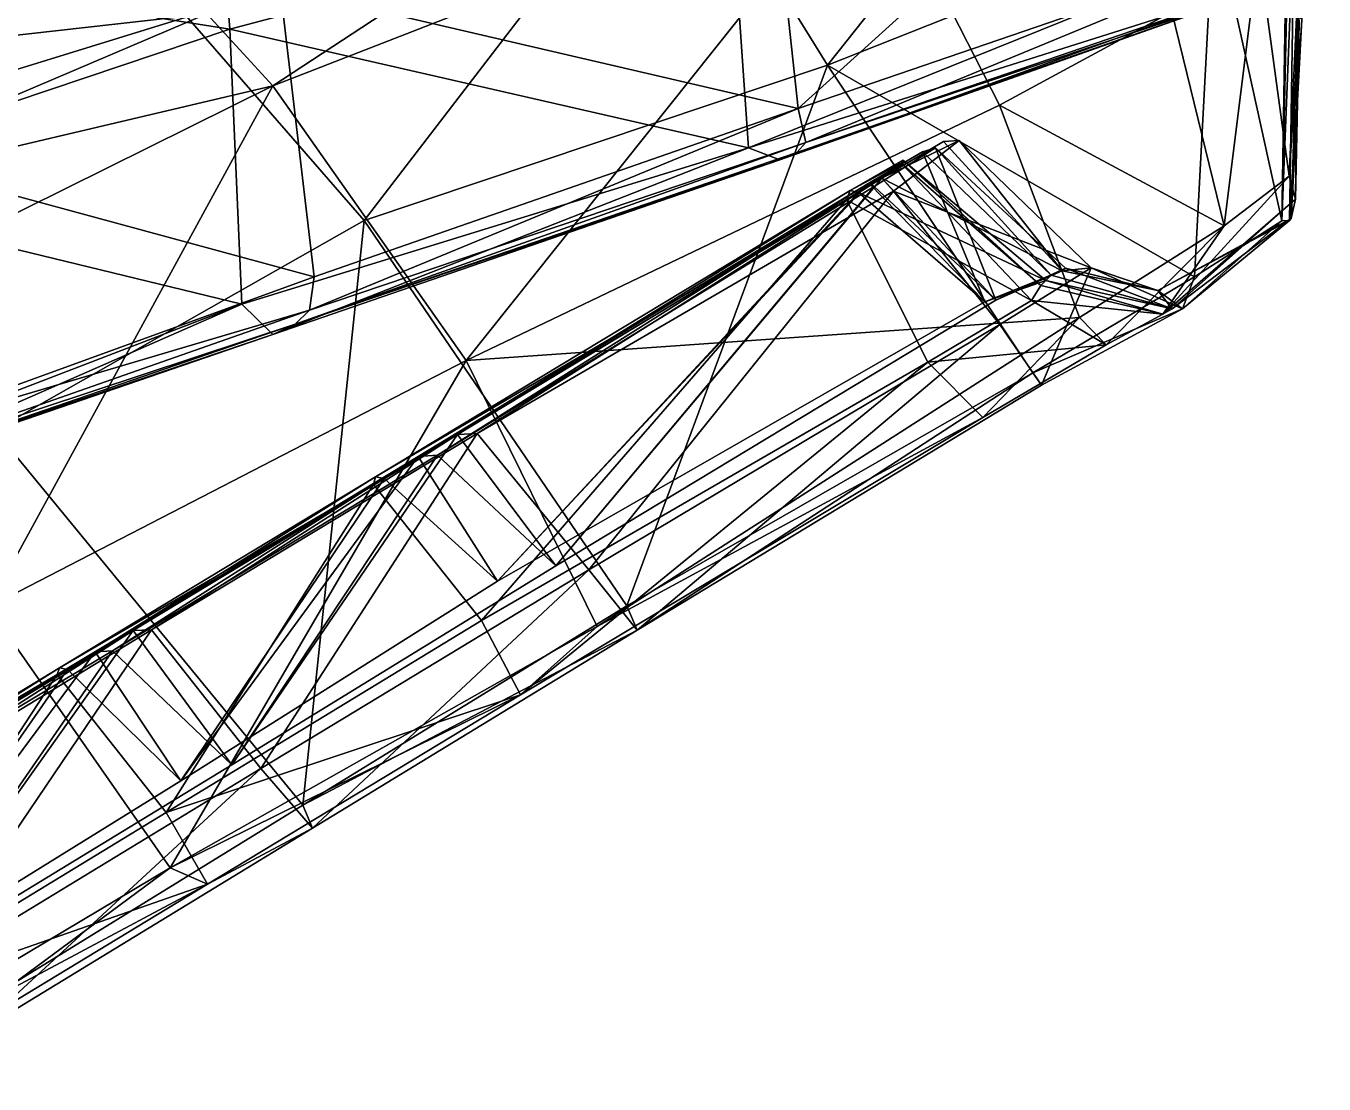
# Model space of a CAD drawing. Extents: x -4.77 to 4.77, y -2.48 to 3.3.
# Drawn here: x 3.381 to 3.976, y 1.062 to 1.547 of the extents above; entities that cross this region are included whole.
import ezdxf

# ---------------------------------------------------------------- set-up
doc = ezdxf.new("R2010")
doc.units = 0

msp = doc.modelspace()

# ---------------------------------------------------------------- linework, layer by layer
for points in [[(3.74819, 1.52883, -0.89532), (3.67774, 1.64255, -1.00431), (3.91775, 1.74282, -0.96192)], [(3.74819, 1.52883, 0.89532), (3.91775, 1.74282, 0.96192), (3.67774, 1.64255, 1.00431)], [(3.74819, 1.52883, -0.89532), (3.91775, 1.74282, -0.96192), (3.92518, 1.59913, -0.86159)], [(3.74819, 1.52883, 0.89532), (3.92518, 1.59913, 0.86159), (3.91775, 1.74282, 0.96192)], [(3.73462, 1.50905, 0.06606), (3.94617, 1.70058, 0.069), (3.72122, 1.63361, 0.12949)], [(3.73462, 1.50905, -0.06606), (3.72122, 1.63361, -0.12949), (3.94617, 1.70058, -0.069)], [(3.73462, 1.50905, 0.06606), (3.97562, 1.59166, 0.00248), (3.94617, 1.70058, 0.069)], [(3.73462, 1.50905, -0.06606), (3.94617, 1.70058, -0.069), (3.97562, 1.59166, -0.00248)], [(3.95628, 1.45756, -0.7391), (3.96119, 1.67337, -0.70129), (3.9621, 1.6043, -0.56686)], [(3.95628, 1.45756, -0.7391), (3.95873, 1.61005, -0.83379), (3.96119, 1.67337, -0.70129)], [(3.95628, 1.45756, 0.7391), (3.9621, 1.6043, 0.56686), (3.96119, 1.67337, 0.70129)], [(3.95628, 1.45756, 0.7391), (3.96119, 1.67337, 0.70129), (3.95873, 1.61005, 0.83379)], [(3.36653, 1.36167, -0.95752), (3.36506, 1.654, -1.14575), (3.53583, 1.45777, -0.94473)], [(3.67774, 1.64255, -1.00431), (3.53583, 1.45777, -0.94473), (3.36506, 1.654, -1.14575)], [(3.36653, 1.36167, 0.95752), (3.53583, 1.45777, 0.94473), (3.36506, 1.654, 1.14575)], [(3.67774, 1.64255, 1.00431), (3.36506, 1.654, 1.14575), (3.53583, 1.45777, 0.94473)], [(3.49395, 1.51949, -0.14369), (3.68063, 1.64201, -0.12082), (3.46374, 1.55241, -0.10711)], [(3.49395, 1.51949, 0.14369), (3.46374, 1.55241, 0.10711), (3.68063, 1.64201, 0.12082)], [(3.49395, 1.51949, -0.14369), (3.76799, 1.62614, -0.14889), (3.68063, 1.64201, -0.12082)], [(3.49395, 1.51949, 0.14369), (3.68063, 1.64201, 0.12082), (3.76799, 1.62614, 0.14889)], [(3.67774, 1.64255, -1.00431), (3.74819, 1.52883, -0.89532), (3.53583, 1.45777, -0.94473)], [(3.67774, 1.64255, 1.00431), (3.53583, 1.45777, 0.94473), (3.74819, 1.52883, 0.89532)], [(3.47427, 1.54536, -0.0168), (3.24363, 1.58183, 0.00554), (3.46648, 1.64142, -0.03318)], [(3.47427, 1.54536, 0.0168), (3.46648, 1.64142, 0.03318), (3.24363, 1.58183, -0.00554)], [(3.49738, 1.56437, 0.18184), (3.2538, 1.63803, 0.29877), (3.27652, 1.49605, 0.23012)], [(3.49738, 1.56437, -0.18184), (3.27652, 1.49605, -0.23012), (3.2538, 1.63803, -0.29877)], [(3.46648, 1.64142, -0.03318), (3.70394, 1.60617, -0.06338), (3.47427, 1.54536, -0.0168)], [(3.46648, 1.64142, 0.03318), (3.47427, 1.54536, 0.0168), (3.70394, 1.60617, 0.06338)], [(3.49738, 1.56437, 0.18184), (3.73462, 1.50905, 0.06606), (3.72122, 1.63361, 0.12949)], [(3.49738, 1.56437, -0.18184), (3.72122, 1.63361, -0.12949), (3.73462, 1.50905, -0.06606)], [(3.76799, 1.62614, -0.14889), (3.49395, 1.51949, -0.14369), (3.58264, 1.39349, -0.149)], [(3.76799, 1.62614, 0.14889), (3.58264, 1.39349, 0.149), (3.49395, 1.51949, 0.14369)], [(3.76799, 1.62614, -0.14889), (3.58264, 1.39349, -0.149), (3.82697, 1.51049, -0.15094)], [(3.76799, 1.62614, 0.14889), (3.82697, 1.51049, 0.15094), (3.58264, 1.39349, 0.149)], [(3.90593, 1.55339, -0.18538), (3.76799, 1.62614, -0.14889), (3.82697, 1.51049, -0.15094)], [(3.90593, 1.55339, 0.18538), (3.82697, 1.51049, 0.15094), (3.76799, 1.62614, 0.14889)], [(3.47427, 1.54536, -0.0168), (3.70394, 1.60617, -0.06338), (3.71199, 1.49102, -0.05776)], [(3.47427, 1.54536, 0.0168), (3.71199, 1.49102, 0.05776), (3.70394, 1.60617, 0.06338)], [(3.70394, 1.60617, -0.06338), (3.94884, 1.58671, -0.12403), (3.71199, 1.49102, -0.05776)], [(3.70394, 1.60617, 0.06338), (3.71199, 1.49102, 0.05776), (3.94884, 1.58671, 0.12403)], [(3.95628, 1.45756, -0.7391), (3.92518, 1.59913, -0.86159), (3.95873, 1.61005, -0.83379)], [(3.95628, 1.45756, 0.7391), (3.95873, 1.61005, 0.83379), (3.92518, 1.59913, 0.86159)], [(3.9621, 1.6043, -0.56686), (3.95972, 1.45766, -0.66385), (3.95628, 1.45756, -0.7391)], [(3.9621, 1.6043, 0.56686), (3.95628, 1.45756, 0.7391), (3.95972, 1.45766, 0.66385)], [(3.9621, 1.6043, -0.56686), (3.96552, 1.54989, -0.43881), (3.95972, 1.45766, -0.66385)], [(3.9621, 1.6043, 0.56686), (3.95972, 1.45766, 0.66385), (3.96552, 1.54989, 0.43881)], [(3.24363, 1.58183, 0.00554), (3.24482, 1.5278, -0.04155), (3.45964, 1.59556, -0.0703)], [(3.24363, 1.58183, -0.00554), (3.45964, 1.59556, 0.0703), (3.24482, 1.5278, 0.04155)], [(3.46374, 1.55241, -0.10711), (3.45964, 1.59556, -0.0703), (3.24482, 1.5278, -0.04155)], [(3.46374, 1.55241, 0.10711), (3.24482, 1.5278, 0.04155), (3.45964, 1.59556, 0.0703)], [(3.91625, 1.43195, -0.75143), (3.74819, 1.52883, -0.89532), (3.92518, 1.59913, -0.86159)], [(3.91625, 1.43195, 0.75143), (3.92518, 1.59913, 0.86159), (3.74819, 1.52883, 0.89532)], [(3.95628, 1.45756, -0.7391), (3.91625, 1.43195, -0.75143), (3.92518, 1.59913, -0.86159)], [(3.95628, 1.45756, 0.7391), (3.92518, 1.59913, 0.86159), (3.91625, 1.43195, 0.75143)], [(3.97562, 1.59166, 0.00248), (3.73462, 1.50905, 0.06606), (3.73817, 1.4935, 0.03884)], [(3.97562, 1.59166, -0.00248), (3.73817, 1.4935, -0.03884), (3.73462, 1.50905, -0.06606)], [(3.97562, 1.59166, 0.00248), (3.73817, 1.4935, 0.03884), (3.96902, 1.57262, -0.03649)], [(3.97562, 1.59166, -0.00248), (3.96902, 1.57262, 0.03649), (3.73817, 1.4935, -0.03884)], [(3.71199, 1.49102, -0.05776), (3.94884, 1.58671, -0.12403), (3.95019, 1.5664, -0.09958)], [(3.71199, 1.49102, 0.05776), (3.95019, 1.5664, 0.09958), (3.94884, 1.58671, 0.12403)], [(3.47427, 1.54536, -0.0168), (3.25899, 1.47293, 0.02018), (3.24363, 1.58183, 0.00554)], [(3.47427, 1.54536, 0.0168), (3.24363, 1.58183, -0.00554), (3.25899, 1.47293, -0.02018)], [(3.94555, 1.5814, -0.23857), (3.90593, 1.55339, -0.18538), (3.9298, 1.45528, -0.21129)], [(3.94555, 1.5814, 0.23857), (3.9298, 1.45528, 0.21129), (3.90593, 1.55339, 0.18538)], [(3.94555, 1.5814, -0.23857), (3.9298, 1.45528, -0.21129), (3.95967, 1.47802, -0.29439)], [(3.94555, 1.5814, 0.23857), (3.95967, 1.47802, 0.29439), (3.9298, 1.45528, 0.21129)], [(3.96351, 1.56086, -0.30523), (3.94555, 1.5814, -0.23857), (3.95967, 1.47802, -0.29439)], [(3.96351, 1.56086, 0.30523), (3.95967, 1.47802, 0.29439), (3.94555, 1.5814, 0.23857)], [(3.95364, 1.56594, -0.0678), (3.96902, 1.57262, -0.03649), (3.73817, 1.4935, 0.03884)], [(3.95364, 1.56594, 0.0678), (3.73817, 1.4935, -0.03884), (3.96902, 1.57262, 0.03649)], [(3.27652, 1.49605, 0.23012), (3.5129, 1.43182, 0.11554), (3.49738, 1.56437, 0.18184)], [(3.27652, 1.49605, -0.23012), (3.49738, 1.56437, -0.18184), (3.5129, 1.43182, -0.11554)], [(3.49738, 1.56437, 0.18184), (3.5129, 1.43182, 0.11554), (3.73462, 1.50905, 0.06606)], [(3.49738, 1.56437, -0.18184), (3.73462, 1.50905, -0.06606), (3.5129, 1.43182, -0.11554)], [(3.71199, 1.49102, -0.05776), (3.95019, 1.5664, -0.09958), (3.72627, 1.48546, -0.02988)], [(3.71199, 1.49102, 0.05776), (3.72627, 1.48546, 0.02988), (3.95019, 1.5664, 0.09958)], [(3.95364, 1.56594, -0.0678), (3.72627, 1.48546, -0.02988), (3.95019, 1.5664, -0.09958)], [(3.95364, 1.56594, 0.0678), (3.95019, 1.5664, 0.09958), (3.72627, 1.48546, 0.02988)], [(3.95364, 1.56594, -0.0678), (3.73406, 1.48893, 0.00815), (3.72627, 1.48546, -0.02988)], [(3.95364, 1.56594, 0.0678), (3.72627, 1.48546, 0.02988), (3.73406, 1.48893, -0.00815)], [(3.95364, 1.56594, -0.0678), (3.73817, 1.4935, 0.03884), (3.73406, 1.48893, 0.00815)], [(3.95364, 1.56594, 0.0678), (3.73406, 1.48893, -0.00815), (3.73817, 1.4935, -0.03884)], [(3.96426, 1.54838, -0.33714), (3.96351, 1.56086, -0.30523), (3.95967, 1.47802, -0.29439)], [(3.96426, 1.54838, 0.33714), (3.95967, 1.47802, 0.29439), (3.96351, 1.56086, 0.30523)], [(3.46374, 1.55241, -0.10711), (3.24482, 1.5278, -0.04155), (3.25289, 1.46258, -0.09495)], [(3.46374, 1.55241, 0.10711), (3.25289, 1.46258, 0.09495), (3.24482, 1.5278, 0.04155)], [(3.49395, 1.51949, -0.14369), (3.46374, 1.55241, -0.10711), (3.25289, 1.46258, -0.09495)], [(3.49395, 1.51949, 0.14369), (3.25289, 1.46258, 0.09495), (3.46374, 1.55241, 0.10711)], [(3.82697, 1.51049, -0.15094), (3.9298, 1.45528, -0.21129), (3.90593, 1.55339, -0.18538)], [(3.82697, 1.51049, 0.15094), (3.90593, 1.55339, 0.18538), (3.9298, 1.45528, 0.21129)], [(3.96426, 1.54838, -0.33714), (3.95967, 1.47802, -0.29439), (3.96257, 1.46748, -0.41005)], [(3.96426, 1.54838, 0.33714), (3.96257, 1.46748, 0.41005), (3.95967, 1.47802, 0.29439)], [(3.96552, 1.54989, -0.43881), (3.96053, 1.45859, -0.53444), (3.95972, 1.45766, -0.66385)], [(3.96552, 1.54989, 0.43881), (3.95972, 1.45766, 0.66385), (3.96053, 1.45859, 0.53444)], [(3.96341, 1.55178, -0.37978), (3.96257, 1.46748, -0.41005), (3.96053, 1.45859, -0.53444)], [(3.96552, 1.54989, -0.43881), (3.96341, 1.55178, -0.37978), (3.96053, 1.45859, -0.53444)], [(3.96341, 1.55178, 0.37978), (3.96053, 1.45859, 0.53444), (3.96257, 1.46748, 0.41005)], [(3.96552, 1.54989, 0.43881), (3.96053, 1.45859, 0.53444), (3.96341, 1.55178, 0.37978)], [(3.96341, 1.55178, -0.37978), (3.96426, 1.54838, -0.33714), (3.96257, 1.46748, -0.41005)], [(3.96341, 1.55178, 0.37978), (3.96257, 1.46748, 0.41005), (3.96426, 1.54838, 0.33714)], [(3.25899, 1.47293, 0.02018), (3.47427, 1.54536, -0.0168), (3.47972, 1.41928, -0.01446)], [(3.25899, 1.47293, -0.02018), (3.47972, 1.41928, 0.01446), (3.47427, 1.54536, 0.0168)], [(3.47427, 1.54536, -0.0168), (3.71199, 1.49102, -0.05776), (3.47972, 1.41928, -0.01446)], [(3.47427, 1.54536, 0.0168), (3.47972, 1.41928, 0.01446), (3.71199, 1.49102, 0.05776)], [(3.65616, 1.28108, -0.77007), (3.53583, 1.45777, -0.94473), (3.74819, 1.52883, -0.89532)], [(3.65616, 1.28108, 0.77007), (3.74819, 1.52883, 0.89532), (3.53583, 1.45777, 0.94473)], [(3.65616, 1.28108, -0.77007), (3.74819, 1.52883, -0.89532), (3.84216, 1.3879, -0.75566)], [(3.65616, 1.28108, 0.77007), (3.84216, 1.3879, 0.75566), (3.74819, 1.52883, 0.89532)], [(3.91625, 1.43195, -0.75143), (3.84216, 1.3879, -0.75566), (3.74819, 1.52883, -0.89532)], [(3.91625, 1.43195, 0.75143), (3.74819, 1.52883, 0.89532), (3.84216, 1.3879, 0.75566)], [(3.49395, 1.51949, -0.14369), (3.25289, 1.46258, -0.09495), (3.24727, 1.39707, -0.14189)], [(3.36354, 1.28052, -0.14901), (3.49395, 1.51949, -0.14369), (3.24727, 1.39707, -0.14189)], [(3.49395, 1.51949, 0.14369), (3.24727, 1.39707, 0.14189), (3.25289, 1.46258, 0.09495)], [(3.36354, 1.28052, 0.14901), (3.24727, 1.39707, 0.14189), (3.49395, 1.51949, 0.14369)], [(3.36354, 1.28052, -0.14901), (3.58264, 1.39349, -0.149), (3.49395, 1.51949, -0.14369)], [(3.36354, 1.28052, 0.14901), (3.49395, 1.51949, 0.14369), (3.58264, 1.39349, 0.149)], [(3.73462, 1.50905, 0.06606), (3.51085, 1.41658, 0.09453), (3.73817, 1.4935, 0.03884)], [(3.73462, 1.50905, 0.06606), (3.5129, 1.43182, 0.11554), (3.51085, 1.41658, 0.09453)], [(3.73462, 1.50905, -0.06606), (3.73817, 1.4935, -0.03884), (3.51085, 1.41658, -0.09453)], [(3.73462, 1.50905, -0.06606), (3.51085, 1.41658, -0.09453), (3.5129, 1.43182, -0.11554)], [(3.86354, 1.41324, -0.16175), (3.82697, 1.51049, -0.15094), (3.58264, 1.39349, -0.149)], [(3.86354, 1.41324, 0.16175), (3.58264, 1.39349, 0.149), (3.82697, 1.51049, 0.15094)], [(3.82697, 1.51049, -0.15094), (3.86354, 1.41324, -0.16175), (3.9298, 1.45528, -0.21129)], [(3.82697, 1.51049, 0.15094), (3.9298, 1.45528, 0.21129), (3.86354, 1.41324, 0.16175)], [(3.27652, 1.49605, 0.23012), (3.29483, 1.35257, 0.15725), (3.5129, 1.43182, 0.11554)], [(3.27652, 1.49605, -0.23012), (3.5129, 1.43182, -0.11554), (3.29483, 1.35257, -0.15725)], [(3.73817, 1.4935, 0.03884), (3.50417, 1.41025, 0.06619), (3.73406, 1.48893, 0.00815)], [(3.73817, 1.4935, 0.03884), (3.51085, 1.41658, 0.09453), (3.50417, 1.41025, 0.06619)], [(3.73817, 1.4935, -0.03884), (3.73406, 1.48893, -0.00815), (3.50417, 1.41025, -0.06619)], [(3.73817, 1.4935, -0.03884), (3.50417, 1.41025, -0.06619), (3.51085, 1.41658, -0.09453)], [(3.80841, 1.49442, -0.65572), (3.77298, 1.47718, -0.59275), (3.77838, 1.47119, -0.68206)], [(3.80841, 1.49442, -0.65572), (3.80128, 1.49397, -0.60877), (3.77298, 1.47718, -0.59275)], [(3.80841, 1.49442, 0.65572), (3.77838, 1.47119, 0.68206), (3.77298, 1.47718, 0.59275)], [(3.80841, 1.49442, 0.65572), (3.77298, 1.47718, 0.59275), (3.80128, 1.49397, 0.60877)], [(3.77298, 1.47718, -0.59275), (3.80128, 1.49397, -0.60877), (3.85567, 1.43469, -0.56898)], [(3.77298, 1.47718, 0.59275), (3.85567, 1.43469, 0.56898), (3.80128, 1.49397, 0.60877)], [(3.77838, 1.47119, -0.68206), (3.869, 1.436, -0.68328), (3.80841, 1.49442, -0.65572)], [(3.77838, 1.47119, 0.68206), (3.80841, 1.49442, 0.65572), (3.869, 1.436, 0.68328)], [(3.80841, 1.49442, -0.65572), (3.85567, 1.43469, -0.56898), (3.80128, 1.49397, -0.60877)], [(3.80841, 1.49442, 0.65572), (3.80128, 1.49397, 0.60877), (3.85567, 1.43469, 0.56898)], [(3.80841, 1.49442, -0.65572), (3.869, 1.436, -0.68328), (3.85567, 1.43469, -0.56898)], [(3.80841, 1.49442, 0.65572), (3.85567, 1.43469, 0.56898), (3.869, 1.436, 0.68328)], [(3.49397, 1.40551, 0.02009), (3.47972, 1.41928, -0.01446), (3.71199, 1.49102, -0.05776)], [(3.49397, 1.40551, -0.02009), (3.71199, 1.49102, 0.05776), (3.47972, 1.41928, 0.01446)], [(3.49397, 1.40551, 0.02009), (3.71199, 1.49102, -0.05776), (3.72627, 1.48546, -0.02988)], [(3.49397, 1.40551, -0.02009), (3.72627, 1.48546, 0.02988), (3.71199, 1.49102, 0.05776)], [(3.72627, 1.48546, -0.02988), (3.73406, 1.48893, 0.00815), (3.50417, 1.41025, 0.06619)], [(3.72627, 1.48546, 0.02988), (3.50417, 1.41025, -0.06619), (3.73406, 1.48893, -0.00815)], [(3.76713, 1.47479, -0.42661), (3.79757, 1.49104, -0.49943), (3.79158, 1.48918, -0.43276)], [(3.76713, 1.47479, -0.42661), (3.76949, 1.47328, -0.51526), (3.79757, 1.49104, -0.49943)], [(3.76713, 1.47479, 0.42661), (3.79158, 1.48918, 0.43276), (3.79757, 1.49104, 0.49943)], [(3.76713, 1.47479, 0.42661), (3.79757, 1.49104, 0.49943), (3.76949, 1.47328, 0.51526)], [(3.82017, 1.42038, -0.39569), (3.76713, 1.47479, -0.42661), (3.79158, 1.48918, -0.43276)], [(3.82017, 1.42038, 0.39569), (3.79158, 1.48918, 0.43276), (3.76713, 1.47479, 0.42661)], [(3.79757, 1.49104, -0.49943), (3.76949, 1.47328, -0.51526), (3.82525, 1.42123, -0.55051)], [(3.79757, 1.49104, 0.49943), (3.82525, 1.42123, 0.55051), (3.76949, 1.47328, 0.51526)], [(3.79757, 1.49104, -0.49943), (3.85061, 1.43258, -0.41984), (3.79158, 1.48918, -0.43276)], [(3.79757, 1.49104, 0.49943), (3.79158, 1.48918, 0.43276), (3.85061, 1.43258, 0.41984)], [(3.82017, 1.42038, -0.39569), (3.79158, 1.48918, -0.43276), (3.85061, 1.43258, -0.41984)], [(3.82017, 1.42038, 0.39569), (3.85061, 1.43258, 0.41984), (3.79158, 1.48918, 0.43276)], [(3.79757, 1.49104, -0.49943), (3.82525, 1.42123, -0.55051), (3.85713, 1.4358, -0.5108)], [(3.79757, 1.49104, -0.49943), (3.85713, 1.4358, -0.5108), (3.85061, 1.43258, -0.41984)], [(3.79757, 1.49104, 0.49943), (3.85713, 1.4358, 0.5108), (3.82525, 1.42123, 0.55051)], [(3.79757, 1.49104, 0.49943), (3.85061, 1.43258, 0.41984), (3.85713, 1.4358, 0.5108)], [(3.72627, 1.48546, -0.02988), (3.50417, 1.41025, 0.06619), (3.49397, 1.40551, 0.02009)], [(3.72627, 1.48546, 0.02988), (3.49397, 1.40551, -0.02009), (3.50417, 1.41025, -0.06619)], [(3.75681, 1.46719, -0.26621), (3.78186, 1.48393, -0.29182), (3.84163, 1.42107, -0.27605)], [(3.78186, 1.48393, -0.29182), (3.75681, 1.46719, -0.26621), (3.75844, 1.47145, -0.31059)], [(3.75681, 1.46719, 0.26621), (3.84163, 1.42107, 0.27605), (3.78186, 1.48393, 0.29182)], [(3.78186, 1.48393, 0.29182), (3.75844, 1.47145, 0.31059), (3.75681, 1.46719, 0.26621)], [(3.75844, 1.47145, -0.31059), (3.78323, 1.48494, -0.33057), (3.78271, 1.48536, -0.30992)], [(3.78186, 1.48393, -0.29182), (3.75844, 1.47145, -0.31059), (3.78271, 1.48536, -0.30992)], [(3.75844, 1.47145, 0.31059), (3.78271, 1.48536, 0.30992), (3.78323, 1.48494, 0.33057)], [(3.78186, 1.48393, 0.29182), (3.78271, 1.48536, 0.30992), (3.75844, 1.47145, 0.31059)], [(3.75844, 1.47145, -0.31059), (3.76227, 1.47051, -0.36127), (3.78323, 1.48494, -0.33057)], [(3.75844, 1.47145, 0.31059), (3.78323, 1.48494, 0.33057), (3.76227, 1.47051, 0.36127)], [(3.76227, 1.47051, -0.36127), (3.84811, 1.4302, -0.36326), (3.78323, 1.48494, -0.33057)], [(3.76227, 1.47051, 0.36127), (3.78323, 1.48494, 0.33057), (3.84811, 1.4302, 0.36326)], [(3.8459, 1.42798, -0.31635), (3.78186, 1.48393, -0.29182), (3.78271, 1.48536, -0.30992)], [(3.8459, 1.42798, 0.31635), (3.78271, 1.48536, 0.30992), (3.78186, 1.48393, 0.29182)], [(3.8459, 1.42798, -0.31635), (3.84163, 1.42107, -0.27605), (3.78186, 1.48393, -0.29182)], [(3.8459, 1.42798, 0.31635), (3.78186, 1.48393, 0.29182), (3.84163, 1.42107, 0.27605)], [(3.78323, 1.48494, -0.33057), (3.8459, 1.42798, -0.31635), (3.78271, 1.48536, -0.30992)], [(3.78323, 1.48494, 0.33057), (3.78271, 1.48536, 0.30992), (3.8459, 1.42798, 0.31635)], [(3.78323, 1.48494, -0.33057), (3.84811, 1.4302, -0.36326), (3.8459, 1.42798, -0.31635)], [(3.78323, 1.48494, 0.33057), (3.8459, 1.42798, 0.31635), (3.84811, 1.4302, 0.36326)], [(3.58761, 1.36008, -0.68448), (3.77298, 1.47718, -0.59275), (3.57866, 1.35961, -0.59692)], [(3.62367, 1.29943, -0.55994), (3.57866, 1.35961, -0.59692), (3.77298, 1.47718, -0.59275)], [(3.58761, 1.36008, 0.68448), (3.57866, 1.35961, 0.59692), (3.77298, 1.47718, 0.59275)], [(3.62367, 1.29943, 0.55994), (3.77298, 1.47718, 0.59275), (3.57866, 1.35961, 0.59692)], [(3.58761, 1.36008, -0.68448), (3.77838, 1.47119, -0.68206), (3.77298, 1.47718, -0.59275)], [(3.58761, 1.36008, 0.68448), (3.77298, 1.47718, 0.59275), (3.77838, 1.47119, 0.68206)], [(3.62367, 1.29943, -0.55994), (3.77298, 1.47718, -0.59275), (3.82525, 1.42123, -0.55051)], [(3.62367, 1.29943, 0.55994), (3.82525, 1.42123, 0.55051), (3.77298, 1.47718, 0.59275)], [(3.77298, 1.47718, -0.59275), (3.85567, 1.43469, -0.56898), (3.82525, 1.42123, -0.55051)], [(3.77298, 1.47718, 0.59275), (3.82525, 1.42123, 0.55051), (3.85567, 1.43469, 0.56898)], [(3.9298, 1.45528, -0.21129), (3.90176, 1.41476, -0.30756), (3.95967, 1.47802, -0.29439)], [(3.96257, 1.46748, -0.41005), (3.95967, 1.47802, -0.29439), (3.90176, 1.41476, -0.30756)], [(3.9298, 1.45528, 0.21129), (3.95967, 1.47802, 0.29439), (3.90176, 1.41476, 0.30756)], [(3.96257, 1.46748, 0.41005), (3.90176, 1.41476, 0.30756), (3.95967, 1.47802, 0.29439)], [(3.25899, 1.47293, 0.02018), (3.47972, 1.41928, -0.01446), (3.27424, 1.34034, 0.02806)], [(3.25899, 1.47293, -0.02018), (3.27424, 1.34034, -0.02806), (3.47972, 1.41928, 0.01446)], [(3.75681, 1.46719, -0.26621), (3.54111, 1.34025, -0.31046), (3.75844, 1.47145, -0.31059)], [(3.54508, 1.33948, -0.36316), (3.75844, 1.47145, -0.31059), (3.54111, 1.34025, -0.31046)], [(3.75681, 1.46719, 0.26621), (3.75844, 1.47145, 0.31059), (3.54111, 1.34025, 0.31046)], [(3.54508, 1.33948, 0.36316), (3.54111, 1.34025, 0.31046), (3.75844, 1.47145, 0.31059)], [(3.54508, 1.33948, -0.36316), (3.76227, 1.47051, -0.36127), (3.75844, 1.47145, -0.31059)], [(3.54508, 1.33948, 0.36316), (3.75844, 1.47145, 0.31059), (3.76227, 1.47051, 0.36127)], [(3.76227, 1.47051, -0.36127), (3.54508, 1.33948, -0.36316), (3.59686, 1.29237, -0.40107)], [(3.76227, 1.47051, 0.36127), (3.59686, 1.29237, 0.40107), (3.54508, 1.33948, 0.36316)], [(3.76713, 1.47479, -0.42661), (3.56063, 1.34958, -0.427), (3.56939, 1.35019, -0.52163)], [(3.59686, 1.29237, -0.40107), (3.56063, 1.34958, -0.427), (3.76713, 1.47479, -0.42661)], [(3.76713, 1.47479, 0.42661), (3.56939, 1.35019, 0.52163), (3.56063, 1.34958, 0.427)], [(3.59686, 1.29237, 0.40107), (3.76713, 1.47479, 0.42661), (3.56063, 1.34958, 0.427)], [(3.76713, 1.47479, -0.42661), (3.56939, 1.35019, -0.52163), (3.76949, 1.47328, -0.51526)], [(3.76713, 1.47479, 0.42661), (3.76949, 1.47328, 0.51526), (3.56939, 1.35019, 0.52163)], [(3.62367, 1.29943, -0.55994), (3.76949, 1.47328, -0.51526), (3.56939, 1.35019, -0.52163)], [(3.62367, 1.29943, 0.55994), (3.56939, 1.35019, 0.52163), (3.76949, 1.47328, 0.51526)], [(3.77838, 1.47119, -0.68206), (3.58761, 1.36008, -0.68448), (3.63872, 1.29757, -0.71788)], [(3.77838, 1.47119, 0.68206), (3.63872, 1.29757, 0.71788), (3.58761, 1.36008, 0.68448)], [(3.59686, 1.29237, -0.40107), (3.76713, 1.47479, -0.42661), (3.82017, 1.42038, -0.39569)], [(3.59686, 1.29237, 0.40107), (3.82017, 1.42038, 0.39569), (3.76713, 1.47479, 0.42661)], [(3.76227, 1.47051, -0.36127), (3.59686, 1.29237, -0.40107), (3.82017, 1.42038, -0.39569)], [(3.76227, 1.47051, 0.36127), (3.82017, 1.42038, 0.39569), (3.59686, 1.29237, 0.40107)], [(3.62367, 1.29943, -0.55994), (3.82525, 1.42123, -0.55051), (3.76949, 1.47328, -0.51526)], [(3.62367, 1.29943, 0.55994), (3.76949, 1.47328, 0.51526), (3.82525, 1.42123, 0.55051)], [(3.77838, 1.47119, -0.68206), (3.63872, 1.29757, -0.71788), (3.82707, 1.41003, -0.71128)], [(3.77838, 1.47119, 0.68206), (3.82707, 1.41003, 0.71128), (3.63872, 1.29757, 0.71788)], [(3.76227, 1.47051, -0.36127), (3.82017, 1.42038, -0.39569), (3.84811, 1.4302, -0.36326)], [(3.76227, 1.47051, 0.36127), (3.84811, 1.4302, 0.36326), (3.82017, 1.42038, 0.39569)], [(3.77838, 1.47119, -0.68206), (3.82707, 1.41003, -0.71128), (3.869, 1.436, -0.68328)], [(3.77838, 1.47119, 0.68206), (3.869, 1.436, 0.68328), (3.82707, 1.41003, 0.71128)], [(3.75681, 1.46719, -0.26621), (3.54012, 1.33672, -0.26414), (3.54111, 1.34025, -0.31046)], [(3.58961, 1.27441, -0.24135), (3.54012, 1.33672, -0.26414), (3.75681, 1.46719, -0.26621)], [(3.75681, 1.46719, 0.26621), (3.54111, 1.34025, 0.31046), (3.54012, 1.33672, 0.26414)], [(3.58961, 1.27441, 0.24135), (3.75681, 1.46719, 0.26621), (3.54012, 1.33672, 0.26414)], [(3.58961, 1.27441, -0.24135), (3.75681, 1.46719, -0.26621), (3.79412, 1.39283, -0.24066)], [(3.58961, 1.27441, 0.24135), (3.79412, 1.39283, 0.24066), (3.75681, 1.46719, 0.26621)], [(3.75681, 1.46719, -0.26621), (3.84163, 1.42107, -0.27605), (3.79412, 1.39283, -0.24066)], [(3.75681, 1.46719, 0.26621), (3.79412, 1.39283, 0.24066), (3.84163, 1.42107, 0.27605)], [(3.96257, 1.46748, -0.41005), (3.90176, 1.41476, -0.30756), (3.9061, 1.41722, -0.40053)], [(3.96257, 1.46748, 0.41005), (3.9061, 1.41722, 0.40053), (3.90176, 1.41476, 0.30756)], [(3.9061, 1.41722, -0.40053), (3.96053, 1.45859, -0.53444), (3.96257, 1.46748, -0.41005)], [(3.9061, 1.41722, 0.40053), (3.96257, 1.46748, 0.41005), (3.96053, 1.45859, 0.53444)], [(3.53583, 1.45777, -0.94473), (3.50774, 1.18968, -0.77637), (3.36653, 1.36167, -0.95752)], [(3.53583, 1.45777, 0.94473), (3.36653, 1.36167, 0.95752), (3.50774, 1.18968, 0.77637)], [(3.53583, 1.45777, -0.94473), (3.65616, 1.28108, -0.77007), (3.50774, 1.18968, -0.77637)], [(3.53583, 1.45777, 0.94473), (3.50774, 1.18968, 0.77637), (3.65616, 1.28108, 0.77007)], [(3.9061, 1.41722, -0.40053), (3.89954, 1.42561, -0.55048), (3.96053, 1.45859, -0.53444)], [(3.95972, 1.45766, -0.66385), (3.96053, 1.45859, -0.53444), (3.89954, 1.42561, -0.55048)], [(3.9061, 1.41722, 0.40053), (3.96053, 1.45859, 0.53444), (3.89954, 1.42561, 0.55048)], [(3.95972, 1.45766, 0.66385), (3.89954, 1.42561, 0.55048), (3.96053, 1.45859, 0.53444)], [(3.95972, 1.45766, -0.66385), (3.89954, 1.42561, -0.55048), (3.9108, 1.41721, -0.72175)], [(3.95972, 1.45766, 0.66385), (3.9108, 1.41721, 0.72175), (3.89954, 1.42561, 0.55048)], [(3.9108, 1.41721, -0.72175), (3.95628, 1.45756, -0.7391), (3.95972, 1.45766, -0.66385)], [(3.9108, 1.41721, 0.72175), (3.95972, 1.45766, 0.66385), (3.95628, 1.45756, 0.7391)], [(3.9108, 1.41721, -0.72175), (3.91625, 1.43195, -0.75143), (3.95628, 1.45756, -0.7391)], [(3.9108, 1.41721, 0.72175), (3.95628, 1.45756, 0.7391), (3.91625, 1.43195, 0.75143)], [(3.87573, 1.40078, -0.24562), (3.9298, 1.45528, -0.21129), (3.86354, 1.41324, -0.16175)], [(3.87573, 1.40078, 0.24562), (3.86354, 1.41324, 0.16175), (3.9298, 1.45528, 0.21129)], [(3.9298, 1.45528, -0.21129), (3.87573, 1.40078, -0.24562), (3.90176, 1.41476, -0.30756)], [(3.9298, 1.45528, 0.21129), (3.90176, 1.41476, 0.30756), (3.87573, 1.40078, 0.24562)], [(3.85713, 1.4358, -0.5108), (3.82525, 1.42123, -0.55051), (3.85567, 1.43469, -0.56898)], [(3.85713, 1.4358, 0.5108), (3.85567, 1.43469, 0.56898), (3.82525, 1.42123, 0.55051)], [(3.8462, 1.38229, -0.7375), (3.869, 1.436, -0.68328), (3.82707, 1.41003, -0.71128)], [(3.8462, 1.38229, 0.7375), (3.82707, 1.41003, 0.71128), (3.869, 1.436, 0.68328)], [(3.8462, 1.38229, -0.7375), (3.9108, 1.41721, -0.72175), (3.869, 1.436, -0.68328)], [(3.8462, 1.38229, 0.7375), (3.869, 1.436, 0.68328), (3.9108, 1.41721, 0.72175)], [(3.9061, 1.41722, -0.40053), (3.85061, 1.43258, -0.41984), (3.85713, 1.4358, -0.5108)], [(3.9061, 1.41722, 0.40053), (3.85713, 1.4358, 0.5108), (3.85061, 1.43258, 0.41984)], [(3.89954, 1.42561, -0.55048), (3.85567, 1.43469, -0.56898), (3.869, 1.436, -0.68328)], [(3.89954, 1.42561, 0.55048), (3.869, 1.436, 0.68328), (3.85567, 1.43469, 0.56898)], [(3.85713, 1.4358, -0.5108), (3.85567, 1.43469, -0.56898), (3.89954, 1.42561, -0.55048)], [(3.85713, 1.4358, 0.5108), (3.89954, 1.42561, 0.55048), (3.85567, 1.43469, 0.56898)], [(3.9061, 1.41722, -0.40053), (3.85713, 1.4358, -0.5108), (3.89954, 1.42561, -0.55048)], [(3.9061, 1.41722, 0.40053), (3.89954, 1.42561, 0.55048), (3.85713, 1.4358, 0.5108)], [(3.89954, 1.42561, -0.55048), (3.869, 1.436, -0.68328), (3.9108, 1.41721, -0.72175)], [(3.89954, 1.42561, 0.55048), (3.9108, 1.41721, 0.72175), (3.869, 1.436, 0.68328)], [(3.51085, 1.41658, 0.09453), (3.5129, 1.43182, 0.11554), (3.29483, 1.35257, 0.15725)], [(3.51085, 1.41658, -0.09453), (3.29483, 1.35257, -0.15725), (3.5129, 1.43182, -0.11554)], [(3.84811, 1.4302, -0.36326), (3.82017, 1.42038, -0.39569), (3.85061, 1.43258, -0.41984)], [(3.84811, 1.4302, 0.36326), (3.85061, 1.43258, 0.41984), (3.82017, 1.42038, 0.39569)], [(3.84163, 1.42107, -0.27605), (3.8459, 1.42798, -0.31635), (3.90176, 1.41476, -0.30756)], [(3.84163, 1.42107, 0.27605), (3.90176, 1.41476, 0.30756), (3.8459, 1.42798, 0.31635)], [(3.9108, 1.41721, -0.72175), (3.84216, 1.3879, -0.75566), (3.91625, 1.43195, -0.75143)], [(3.9108, 1.41721, 0.72175), (3.91625, 1.43195, 0.75143), (3.84216, 1.3879, 0.75566)], [(3.90176, 1.41476, -0.30756), (3.8459, 1.42798, -0.31635), (3.84811, 1.4302, -0.36326)], [(3.90176, 1.41476, 0.30756), (3.84811, 1.4302, 0.36326), (3.8459, 1.42798, 0.31635)], [(3.84811, 1.4302, -0.36326), (3.85061, 1.43258, -0.41984), (3.9061, 1.41722, -0.40053)], [(3.84811, 1.4302, 0.36326), (3.9061, 1.41722, 0.40053), (3.85061, 1.43258, 0.41984)], [(3.90176, 1.41476, -0.30756), (3.84811, 1.4302, -0.36326), (3.9061, 1.41722, -0.40053)], [(3.90176, 1.41476, 0.30756), (3.9061, 1.41722, 0.40053), (3.84811, 1.4302, 0.36326)], [(3.28288, 1.33301, 0.05982), (3.27424, 1.34034, 0.02806), (3.47972, 1.41928, -0.01446)], [(3.28288, 1.33301, -0.05982), (3.47972, 1.41928, 0.01446), (3.27424, 1.34034, -0.02806)], [(3.28288, 1.33301, 0.05982), (3.47972, 1.41928, -0.01446), (3.49397, 1.40551, 0.02009)], [(3.28288, 1.33301, -0.05982), (3.49397, 1.40551, -0.02009), (3.47972, 1.41928, 0.01446)], [(3.51085, 1.41658, 0.09453), (3.29483, 1.35257, 0.15725), (3.29427, 1.34071, 0.13291)], [(3.50417, 1.41025, 0.06619), (3.51085, 1.41658, 0.09453), (3.29427, 1.34071, 0.13291)], [(3.51085, 1.41658, -0.09453), (3.29427, 1.34071, -0.13291), (3.29483, 1.35257, -0.15725)], [(3.50417, 1.41025, -0.06619), (3.29427, 1.34071, -0.13291), (3.51085, 1.41658, -0.09453)], [(3.79412, 1.39283, -0.24066), (3.84163, 1.42107, -0.27605), (3.87573, 1.40078, -0.24562)], [(3.79412, 1.39283, 0.24066), (3.87573, 1.40078, 0.24562), (3.84163, 1.42107, 0.27605)], [(3.84163, 1.42107, -0.27605), (3.90176, 1.41476, -0.30756), (3.87573, 1.40078, -0.24562)], [(3.84163, 1.42107, 0.27605), (3.87573, 1.40078, 0.24562), (3.90176, 1.41476, 0.30756)], [(3.9108, 1.41721, -0.72175), (3.8462, 1.38229, -0.7375), (3.84216, 1.3879, -0.75566)], [(3.9108, 1.41721, 0.72175), (3.84216, 1.3879, 0.75566), (3.8462, 1.38229, 0.7375)], [(3.50417, 1.41025, 0.06619), (3.29427, 1.34071, 0.13291), (3.28975, 1.33649, 0.10181)], [(3.49397, 1.40551, 0.02009), (3.50417, 1.41025, 0.06619), (3.28975, 1.33649, 0.10181)], [(3.50417, 1.41025, -0.06619), (3.28975, 1.33649, -0.10181), (3.29427, 1.34071, -0.13291)], [(3.49397, 1.40551, -0.02009), (3.28975, 1.33649, -0.10181), (3.50417, 1.41025, -0.06619)], [(3.86354, 1.41324, -0.16175), (3.58264, 1.39349, -0.149), (3.64252, 1.27163, -0.15469)], [(3.86354, 1.41324, 0.16175), (3.64252, 1.27163, 0.15469), (3.58264, 1.39349, 0.149)], [(3.82707, 1.41003, -0.71128), (3.63872, 1.29757, -0.71788), (3.66092, 1.26996, -0.74449)], [(3.82707, 1.41003, 0.71128), (3.66092, 1.26996, 0.74449), (3.63872, 1.29757, 0.71788)], [(3.64252, 1.27163, -0.15469), (3.81927, 1.3674, -0.20511), (3.86354, 1.41324, -0.16175)], [(3.64252, 1.27163, 0.15469), (3.86354, 1.41324, 0.16175), (3.81927, 1.3674, 0.20511)], [(3.82707, 1.41003, -0.71128), (3.66092, 1.26996, -0.74449), (3.8462, 1.38229, -0.7375)], [(3.82707, 1.41003, 0.71128), (3.8462, 1.38229, 0.7375), (3.66092, 1.26996, 0.74449)], [(3.87573, 1.40078, -0.24562), (3.86354, 1.41324, -0.16175), (3.81927, 1.3674, -0.20511)], [(3.87573, 1.40078, 0.24562), (3.81927, 1.3674, 0.20511), (3.86354, 1.41324, 0.16175)], [(3.49397, 1.40551, 0.02009), (3.28975, 1.33649, 0.10181), (3.28288, 1.33301, 0.05982)], [(3.49397, 1.40551, -0.02009), (3.28288, 1.33301, -0.05982), (3.28975, 1.33649, -0.10181)], [(3.79412, 1.39283, -0.24066), (3.87573, 1.40078, -0.24562), (3.81927, 1.3674, -0.20511)], [(3.79412, 1.39283, 0.24066), (3.81927, 1.3674, 0.20511), (3.87573, 1.40078, 0.24562)], [(3.44693, 1.16095, -0.15063), (3.58264, 1.39349, -0.149), (3.36354, 1.28052, -0.14901)], [(3.44693, 1.16095, 0.15063), (3.36354, 1.28052, 0.14901), (3.58264, 1.39349, 0.149)], [(3.44693, 1.16095, -0.15063), (3.64252, 1.27163, -0.15469), (3.58264, 1.39349, -0.149)], [(3.44693, 1.16095, 0.15063), (3.58264, 1.39349, 0.149), (3.64252, 1.27163, 0.15469)], [(3.79412, 1.39283, -0.24066), (3.60753, 1.24038, -0.2062), (3.58961, 1.27441, -0.24135)], [(3.79412, 1.39283, 0.24066), (3.58961, 1.27441, 0.24135), (3.60753, 1.24038, 0.2062)], [(3.79412, 1.39283, -0.24066), (3.81927, 1.3674, -0.20511), (3.60753, 1.24038, -0.2062)], [(3.79412, 1.39283, 0.24066), (3.60753, 1.24038, 0.2062), (3.81927, 1.3674, 0.20511)], [(3.66092, 1.26996, -0.74449), (3.65616, 1.28108, -0.77007), (3.84216, 1.3879, -0.75566)], [(3.66092, 1.26996, 0.74449), (3.84216, 1.3879, 0.75566), (3.65616, 1.28108, 0.77007)], [(3.66092, 1.26996, -0.74449), (3.84216, 1.3879, -0.75566), (3.8462, 1.38229, -0.7375)], [(3.66092, 1.26996, 0.74449), (3.8462, 1.38229, 0.7375), (3.84216, 1.3879, 0.75566)], [(3.64252, 1.27163, -0.15469), (3.60753, 1.24038, -0.2062), (3.81927, 1.3674, -0.20511)], [(3.64252, 1.27163, 0.15469), (3.81927, 1.3674, 0.20511), (3.60753, 1.24038, 0.2062)], [(3.36653, 1.36167, -0.95752), (3.50774, 1.18968, -0.77637), (3.35124, 1.0934, -0.78298)], [(3.36653, 1.36167, 0.95752), (3.35124, 1.0934, 0.78298), (3.50774, 1.18968, 0.77637)], [(3.57866, 1.35961, -0.59692), (3.47528, 1.20825, -0.56279), (3.43002, 1.26979, -0.60102)], [(3.43846, 1.27009, -0.68907), (3.57866, 1.35961, -0.59692), (3.43002, 1.26979, -0.60102)], [(3.57866, 1.35961, 0.59692), (3.43002, 1.26979, 0.60102), (3.47528, 1.20825, 0.56279)], [(3.43846, 1.27009, 0.68907), (3.43002, 1.26979, 0.60102), (3.57866, 1.35961, 0.59692)], [(3.48854, 1.20647, -0.72342), (3.58761, 1.36008, -0.68448), (3.43846, 1.27009, -0.68907)], [(3.43846, 1.27009, -0.68907), (3.58761, 1.36008, -0.68448), (3.57866, 1.35961, -0.59692)], [(3.48854, 1.20647, 0.72342), (3.43846, 1.27009, 0.68907), (3.58761, 1.36008, 0.68448)], [(3.43846, 1.27009, 0.68907), (3.57866, 1.35961, 0.59692), (3.58761, 1.36008, 0.68448)], [(3.57866, 1.35961, -0.59692), (3.62367, 1.29943, -0.55994), (3.47528, 1.20825, -0.56279)], [(3.57866, 1.35961, 0.59692), (3.47528, 1.20825, 0.56279), (3.62367, 1.29943, 0.55994)], [(3.48854, 1.20647, -0.72342), (3.63872, 1.29757, -0.71788), (3.58761, 1.36008, -0.68448)], [(3.48854, 1.20647, 0.72342), (3.58761, 1.36008, 0.68448), (3.63872, 1.29757, 0.71788)], [(3.47528, 1.20825, -0.56279), (3.56939, 1.35019, -0.52163), (3.42054, 1.26049, -0.52298)], [(3.42054, 1.26049, -0.52298), (3.56939, 1.35019, -0.52163), (3.56063, 1.34958, -0.427)], [(3.47528, 1.20825, 0.56279), (3.42054, 1.26049, 0.52298), (3.56939, 1.35019, 0.52163)], [(3.42054, 1.26049, 0.52298), (3.56063, 1.34958, 0.427), (3.56939, 1.35019, 0.52163)], [(3.47528, 1.20825, -0.56279), (3.62367, 1.29943, -0.55994), (3.56939, 1.35019, -0.52163)], [(3.47528, 1.20825, 0.56279), (3.56939, 1.35019, 0.52163), (3.62367, 1.29943, 0.55994)], [(3.42054, 1.26049, -0.52298), (3.56063, 1.34958, -0.427), (3.41258, 1.25996, -0.42765)], [(3.56063, 1.34958, -0.427), (3.45185, 1.20088, -0.40194), (3.41258, 1.25996, -0.42765)], [(3.42054, 1.26049, 0.52298), (3.41258, 1.25996, 0.42765), (3.56063, 1.34958, 0.427)], [(3.56063, 1.34958, 0.427), (3.41258, 1.25996, 0.42765), (3.45185, 1.20088, 0.40194)], [(3.56063, 1.34958, -0.427), (3.59686, 1.29237, -0.40107), (3.45185, 1.20088, -0.40194)], [(3.56063, 1.34958, 0.427), (3.45185, 1.20088, 0.40194), (3.59686, 1.29237, 0.40107)], [(3.54012, 1.33672, -0.26414), (3.39623, 1.25266, -0.31099), (3.54111, 1.34025, -0.31046)], [(3.39992, 1.25185, -0.36352), (3.54111, 1.34025, -0.31046), (3.39623, 1.25266, -0.31099)], [(3.54012, 1.33672, 0.26414), (3.54111, 1.34025, 0.31046), (3.39623, 1.25266, 0.31099)], [(3.39992, 1.25185, 0.36352), (3.39623, 1.25266, 0.31099), (3.54111, 1.34025, 0.31046)], [(3.39992, 1.25185, -0.36352), (3.54508, 1.33948, -0.36316), (3.54111, 1.34025, -0.31046)], [(3.39992, 1.25185, 0.36352), (3.54111, 1.34025, 0.31046), (3.54508, 1.33948, 0.36316)], [(3.45185, 1.20088, -0.40194), (3.54508, 1.33948, -0.36316), (3.39992, 1.25185, -0.36352)], [(3.45185, 1.20088, 0.40194), (3.39992, 1.25185, 0.36352), (3.54508, 1.33948, 0.36316)], [(3.45185, 1.20088, -0.40194), (3.59686, 1.29237, -0.40107), (3.54508, 1.33948, -0.36316)], [(3.45185, 1.20088, 0.40194), (3.54508, 1.33948, 0.36316), (3.59686, 1.29237, 0.40107)], [(3.54012, 1.33672, -0.26414), (3.44512, 1.18641, -0.24123), (3.39525, 1.24958, -0.26477)], [(3.54012, 1.33672, -0.26414), (3.39525, 1.24958, -0.26477), (3.39623, 1.25266, -0.31099)], [(3.54012, 1.33672, 0.26414), (3.39525, 1.24958, 0.26477), (3.44512, 1.18641, 0.24123)], [(3.54012, 1.33672, 0.26414), (3.39623, 1.25266, 0.31099), (3.39525, 1.24958, 0.26477)], [(3.54012, 1.33672, -0.26414), (3.58961, 1.27441, -0.24135), (3.44512, 1.18641, -0.24123)], [(3.54012, 1.33672, 0.26414), (3.44512, 1.18641, 0.24123), (3.58961, 1.27441, 0.24135)], [(3.51215, 1.17922, -0.75055), (3.63872, 1.29757, -0.71788), (3.48854, 1.20647, -0.72342)], [(3.51215, 1.17922, 0.75055), (3.48854, 1.20647, 0.72342), (3.63872, 1.29757, 0.71788)], [(3.51215, 1.17922, -0.75055), (3.66092, 1.26996, -0.74449), (3.63872, 1.29757, -0.71788)], [(3.51215, 1.17922, 0.75055), (3.63872, 1.29757, 0.71788), (3.66092, 1.26996, 0.74449)], [(3.2921, 1.0687, -0.15027), (3.44693, 1.16095, -0.15063), (3.36354, 1.28052, -0.14901)], [(3.2921, 1.0687, 0.15027), (3.36354, 1.28052, 0.14901), (3.44693, 1.16095, 0.15063)], [(3.50774, 1.18968, -0.77637), (3.65616, 1.28108, -0.77007), (3.66092, 1.26996, -0.74449)], [(3.50774, 1.18968, 0.77637), (3.66092, 1.26996, 0.74449), (3.65616, 1.28108, 0.77007)], [(3.44512, 1.18641, -0.24123), (3.58961, 1.27441, -0.24135), (3.60753, 1.24038, -0.2062)], [(3.44512, 1.18641, 0.24123), (3.60753, 1.24038, 0.2062), (3.58961, 1.27441, 0.24135)], [(3.43002, 1.26979, -0.60102), (3.31846, 1.11277, -0.56579), (3.27356, 1.17476, -0.60557)], [(3.28149, 1.17481, -0.69358), (3.43002, 1.26979, -0.60102), (3.27356, 1.17476, -0.60557)], [(3.43002, 1.26979, 0.60102), (3.27356, 1.17476, 0.60557), (3.31846, 1.11277, 0.56579)], [(3.28149, 1.17481, 0.69358), (3.27356, 1.17476, 0.60557), (3.43002, 1.26979, 0.60102)], [(3.33028, 1.11036, -0.72914), (3.43846, 1.27009, -0.68907), (3.28149, 1.17481, -0.69358)], [(3.28149, 1.17481, -0.69358), (3.43846, 1.27009, -0.68907), (3.43002, 1.26979, -0.60102)], [(3.33028, 1.11036, 0.72914), (3.28149, 1.17481, 0.69358), (3.43846, 1.27009, 0.68907)], [(3.28149, 1.17481, 0.69358), (3.43002, 1.26979, 0.60102), (3.43846, 1.27009, 0.68907)], [(3.43002, 1.26979, -0.60102), (3.47528, 1.20825, -0.56279), (3.31846, 1.11277, -0.56579)], [(3.43002, 1.26979, 0.60102), (3.31846, 1.11277, 0.56579), (3.47528, 1.20825, 0.56279)], [(3.33028, 1.11036, -0.72914), (3.48854, 1.20647, -0.72342), (3.43846, 1.27009, -0.68907)], [(3.33028, 1.11036, 0.72914), (3.43846, 1.27009, 0.68907), (3.48854, 1.20647, 0.72342)], [(3.60753, 1.24038, -0.2062), (3.64252, 1.27163, -0.15469), (3.44693, 1.16095, -0.15063)], [(3.60753, 1.24038, 0.2062), (3.44693, 1.16095, 0.15063), (3.64252, 1.27163, 0.15469)], [(3.50774, 1.18968, -0.77637), (3.66092, 1.26996, -0.74449), (3.51215, 1.17922, -0.75055)], [(3.50774, 1.18968, 0.77637), (3.51215, 1.17922, 0.75055), (3.66092, 1.26996, 0.74449)], [(3.26335, 1.16641, -0.52472), (3.41258, 1.25996, -0.42765), (3.25685, 1.16494, -0.42874)], [(3.41258, 1.25996, -0.42765), (3.29824, 1.10567, -0.40279), (3.25685, 1.16494, -0.42874)], [(3.26335, 1.16641, 0.52472), (3.25685, 1.16494, 0.42874), (3.41258, 1.25996, 0.42765)], [(3.41258, 1.25996, 0.42765), (3.25685, 1.16494, 0.42874), (3.29824, 1.10567, 0.40279)], [(3.31846, 1.11277, -0.56579), (3.42054, 1.26049, -0.52298), (3.26335, 1.16641, -0.52472)], [(3.26335, 1.16641, -0.52472), (3.42054, 1.26049, -0.52298), (3.41258, 1.25996, -0.42765)], [(3.31846, 1.11277, 0.56579), (3.26335, 1.16641, 0.52472), (3.42054, 1.26049, 0.52298)], [(3.26335, 1.16641, 0.52472), (3.41258, 1.25996, 0.42765), (3.42054, 1.26049, 0.52298)], [(3.41258, 1.25996, -0.42765), (3.45185, 1.20088, -0.40194), (3.29824, 1.10567, -0.40279)], [(3.41258, 1.25996, 0.42765), (3.29824, 1.10567, 0.40279), (3.45185, 1.20088, 0.40194)], [(3.31846, 1.11277, -0.56579), (3.47528, 1.20825, -0.56279), (3.42054, 1.26049, -0.52298)], [(3.31846, 1.11277, 0.56579), (3.42054, 1.26049, 0.52298), (3.47528, 1.20825, 0.56279)], [(3.39525, 1.24958, -0.26477), (3.29282, 1.09361, -0.24114), (3.2428, 1.15731, -0.26577)], [(3.39525, 1.24958, -0.26477), (3.2428, 1.15731, -0.26577), (3.24371, 1.15999, -0.31155)], [(3.39525, 1.24958, 0.26477), (3.2428, 1.15731, 0.26577), (3.29282, 1.09361, 0.24114)], [(3.39525, 1.24958, 0.26477), (3.24371, 1.15999, 0.31155), (3.2428, 1.15731, 0.26577)], [(3.39525, 1.24958, -0.26477), (3.24371, 1.15999, -0.31155), (3.39623, 1.25266, -0.31099)], [(3.24722, 1.15894, -0.36354), (3.39623, 1.25266, -0.31099), (3.24371, 1.15999, -0.31155)], [(3.39525, 1.24958, 0.26477), (3.39623, 1.25266, 0.31099), (3.24371, 1.15999, 0.31155)], [(3.24722, 1.15894, 0.36354), (3.24371, 1.15999, 0.31155), (3.39623, 1.25266, 0.31099)], [(3.24722, 1.15894, -0.36354), (3.39992, 1.25185, -0.36352), (3.39623, 1.25266, -0.31099)], [(3.24722, 1.15894, 0.36354), (3.39623, 1.25266, 0.31099), (3.39992, 1.25185, 0.36352)], [(3.29824, 1.10567, -0.40279), (3.39992, 1.25185, -0.36352), (3.24722, 1.15894, -0.36354)], [(3.29824, 1.10567, 0.40279), (3.24722, 1.15894, 0.36354), (3.39992, 1.25185, 0.36352)], [(3.39525, 1.24958, -0.26477), (3.44512, 1.18641, -0.24123), (3.29282, 1.09361, -0.24114)], [(3.39525, 1.24958, 0.26477), (3.29282, 1.09361, 0.24114), (3.44512, 1.18641, 0.24123)], [(3.29824, 1.10567, -0.40279), (3.45185, 1.20088, -0.40194), (3.39992, 1.25185, -0.36352)], [(3.29824, 1.10567, 0.40279), (3.39992, 1.25185, 0.36352), (3.45185, 1.20088, 0.40194)], [(3.44512, 1.18641, -0.24123), (3.60753, 1.24038, -0.2062), (3.46413, 1.15346, -0.20661)], [(3.44512, 1.18641, 0.24123), (3.46413, 1.15346, 0.20661), (3.60753, 1.24038, 0.2062)], [(3.60753, 1.24038, -0.2062), (3.44693, 1.16095, -0.15063), (3.46413, 1.15346, -0.20661)], [(3.60753, 1.24038, 0.2062), (3.46413, 1.15346, 0.20661), (3.44693, 1.16095, 0.15063)], [(3.35528, 1.08361, -0.75694), (3.48854, 1.20647, -0.72342), (3.33028, 1.11036, -0.72914)], [(3.35528, 1.08361, 0.75694), (3.33028, 1.11036, 0.72914), (3.48854, 1.20647, 0.72342)], [(3.35528, 1.08361, -0.75694), (3.51215, 1.17922, -0.75055), (3.48854, 1.20647, -0.72342)], [(3.35528, 1.08361, 0.75694), (3.48854, 1.20647, 0.72342), (3.51215, 1.17922, 0.75055)], [(3.35124, 1.0934, -0.78298), (3.50774, 1.18968, -0.77637), (3.51215, 1.17922, -0.75055)], [(3.35124, 1.0934, 0.78298), (3.51215, 1.17922, 0.75055), (3.50774, 1.18968, 0.77637)], [(3.29282, 1.09361, -0.24114), (3.44512, 1.18641, -0.24123), (3.46413, 1.15346, -0.20661)], [(3.29282, 1.09361, 0.24114), (3.46413, 1.15346, 0.20661), (3.44512, 1.18641, 0.24123)], [(3.35124, 1.0934, -0.78298), (3.51215, 1.17922, -0.75055), (3.35528, 1.08361, -0.75694)], [(3.35124, 1.0934, 0.78298), (3.35528, 1.08361, 0.75694), (3.51215, 1.17922, 0.75055)], [(3.31291, 1.06192, -0.20683), (3.44693, 1.16095, -0.15063), (3.2921, 1.0687, -0.15027)], [(3.31291, 1.06192, 0.20683), (3.2921, 1.0687, 0.15027), (3.44693, 1.16095, 0.15063)], [(3.31291, 1.06192, -0.20683), (3.46413, 1.15346, -0.20661), (3.44693, 1.16095, -0.15063)], [(3.31291, 1.06192, 0.20683), (3.44693, 1.16095, 0.15063), (3.46413, 1.15346, 0.20661)], [(3.29282, 1.09361, -0.24114), (3.46413, 1.15346, -0.20661), (3.31291, 1.06192, -0.20683)], [(3.29282, 1.09361, 0.24114), (3.31291, 1.06192, 0.20683), (3.46413, 1.15346, 0.20661)]]:
    msp.add_3dface(points)

doc.saveas('drawing.dxf')
